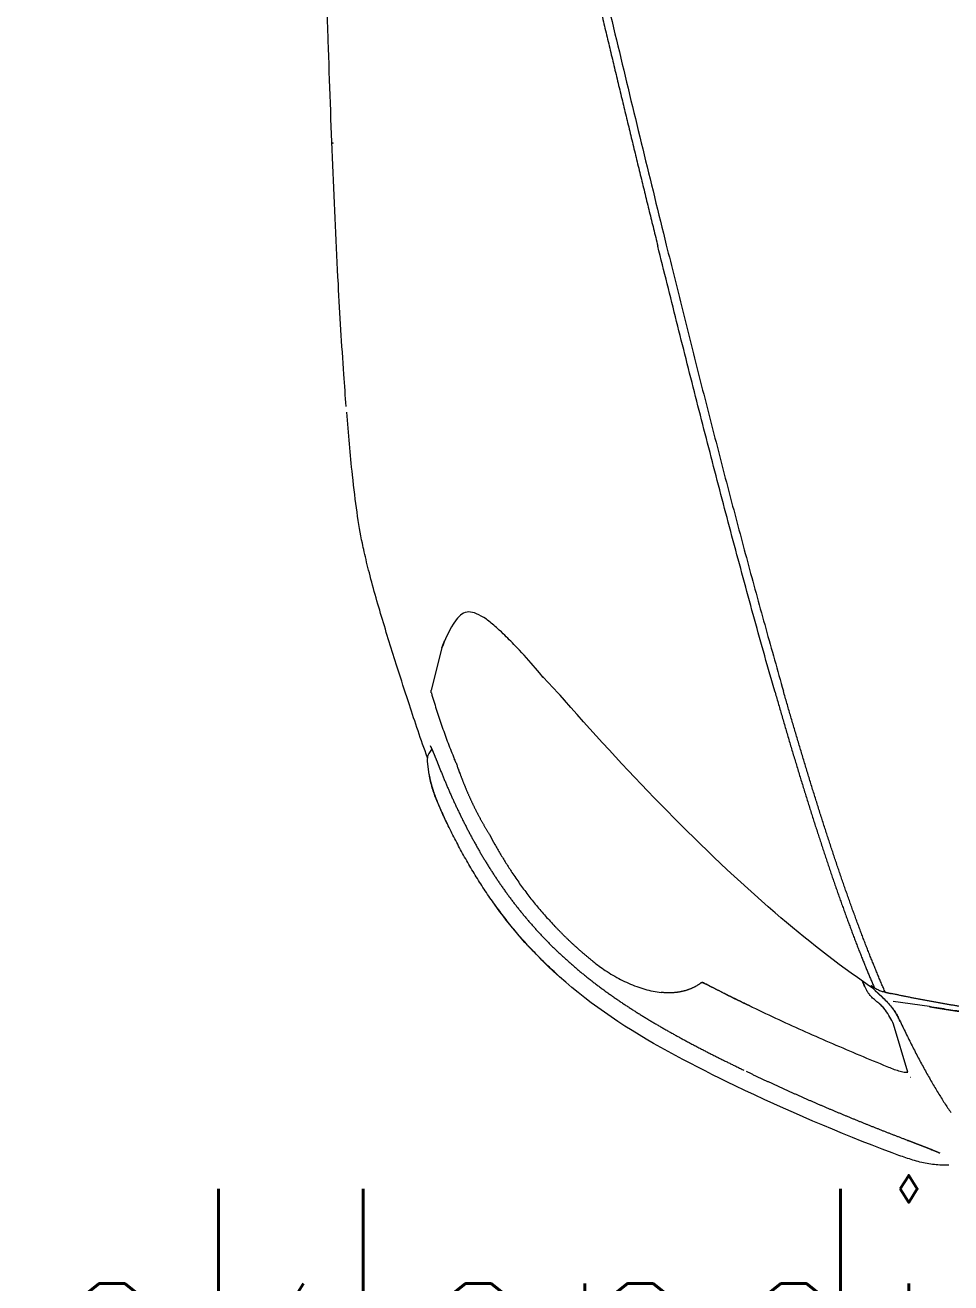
# Model space of a CAD drawing. Extents: x -3709 to 34975, y -230 to 8245.
# Drawn here: x 18567.6 to 18632.7, y 3292.9 to 3381.4 of the extents above; entities that cross this region are included whole.
import ezdxf

# ---------------------------------------------------------------- set-up
doc = ezdxf.new("R2010")
doc.units = 0
doc.layers.get('0').update_dxf_attribs({"color": 9, "lineweight": 9})
doc.layers.add('04', color=9, linetype='Continuous', lineweight=9)
doc.layers.add('E-KABLO', color=7, linetype='Continuous', lineweight=30)
doc.styles.add('E-YAZI', font='txttw.shx')

# ---------------------------------------------------------------- blocks, each defined once
blk = doc.blocks.new('p-araba-polo')
at = {"extrusion": (0, 0, -1)}
for p, q in [((0.31895, 0.74835), (0.32804, 0.74952)), ((0.33344, 0.74846), (0.33462, 0.7476)), ((0.33441, 0.74782), (0.33649, 0.74638)), ((0.40807, 0.73939), (0.37834, 0.74687)), ((0.42784, 0.7293), (0.42479, 0.73139)), ((0.38753, 0.66799), (0.37636, 0.65753)), ((0.37122, 0.65301), (0.37487, 0.65622)), ((0.37487, 0.65622), (0.37636, 0.65753)), ((0.17202, 0.44266), (0.17272, 0.44291)), ((0.17272, 0.44291), (0.17346, 0.4432)), ((0.16826, 0.43554), (0.17004, 0.43824)), ((0.10942, 0.41139), (0.1433, 0.42141)), ((0.15564, 0.39612), (0.15929, 0.4217))]:
    blk.add_line(p, q, dxfattribs=at)
at = {"flags": 128}
for points in [[(0.42703, 0.70639), (0.42767, 0.70724), (0.42824, 0.70809)], [(0.41706, 0.69516), (0.41809, 0.69624), (0.41931, 0.69752), (0.42068, 0.69899)], [(0.38736, 0.668), (0.39056, 0.67071), (0.39376, 0.67344)]]:
    blk.add_lwpolyline(points, dxfattribs=at)
for points, degree, knots in [([(0.578, 0.80673), (0.58519, 0.8073), (0.61362, 0.8094), (0.69432, 0.81422), (0.7938, 0.81809), (0.90223, 0.82161), (0.98685, 0.82379), (1.04856, 0.82413), (1.08081, 0.82358)], 3, [0, 0, 0, 0, 0.049552, 0.182368, 0.511137, 0.607099, 0.78604, 1, 1, 1, 1]), ([(0.58935, 0.80737), (0.58935, 0.80737), (0.58935, 0.80737), (0.58935, 0.80737), (0.58935, 0.80737), (0.58935, 0.80737), (0.58935, 0.80737), (0.58935, 0.80737), (0.58935, 0.80737), (0.58935, 0.80737), (0.58935, 0.80737), (0.58935, 0.80737), (0.58935, 0.80737), (0.58935, 0.80737), (0.58935, 0.80737)], 7, [0, 0, 0, 0, 0, 0, 0, 0, 1, 1, 1, 1, 1, 1, 1, 1, 1, 1, 1, 1, 1, 1, 1]), ([(0.47583, 0.79409), (0.4779, 0.79457), (0.49312, 0.79782), (0.51065, 0.80028), (0.52973, 0.80233)], 3, [0, 0, 0, 0, 0.124213, 1, 1, 1, 1]), ([(0.33083, 0.74948), (0.34362, 0.75424), (0.36364, 0.7609), (0.39378, 0.7706), (0.42537, 0.7806), (0.45442, 0.78896), (0.47112, 0.79301), (0.47567, 0.79406)], 3, [0, 0, 0, 0, 0.260213, 0.420209, 0.662967, 0.897224, 1, 1, 1, 1]), ([(0.29089, 0.73869), (0.29378, 0.74001), (0.29955, 0.74264), (0.30849, 0.74594), (0.31465, 0.74757), (0.31777, 0.74813)], 3, [0, 0, 0, 0, 0.333411, 0.666747, 1, 1, 1, 1]), ([(0.37637, 0.74678), (0.37256, 0.74566), (0.36495, 0.74341), (0.35365, 0.73964), (0.34243, 0.73563), (0.33507, 0.73266), (0.33139, 0.73117)], 3, [0, 0, 0, 0, 0.250001, 0.500002, 0.750003, 1, 1, 1, 1]), ([(0.17736, 0.65717), (0.17999, 0.66006), (0.18527, 0.66584), (0.19359, 0.67411), (0.2022, 0.68208), (0.21112, 0.68971), (0.22032, 0.69699), (0.22979, 0.70392), (0.2395, 0.7105), (0.24943, 0.71676), (0.25955, 0.72269), (0.26984, 0.72832), (0.28028, 0.73368), (0.28735, 0.73702), (0.29089, 0.73869)], 3, [0, 0, 0, 0, 0.083333, 0.166665, 0.249997, 0.333329, 0.416662, 0.499995, 0.583328, 0.666661, 0.749996, 0.83333, 0.916665, 1, 1, 1, 1]), ([(0.33139, 0.73117), (0.33058, 0.73084), (0.32893, 0.73016), (0.32647, 0.7292), (0.32405, 0.72828), (0.32173, 0.72742), (0.32024, 0.72687), (0.31952, 0.72661)], 3, [0, 0, 0, 0, 0.19886, 0.400952, 0.606006, 0.809658, 1, 1, 1, 1]), ([(0.09994, 0.53293), (0.11367, 0.56115), (0.1417, 0.61672), (0.1884, 0.6724), (0.22036, 0.69716), (0.22836, 0.70281)], 3, [0, 0, 0, 0, 0.436314, 0.862947, 1, 1, 1, 1]), ([(0.27624, 0.70562), (0.2741, 0.70448), (0.26972, 0.70213), (0.26318, 0.69833), (0.2566, 0.6943), (0.25226, 0.69147), (0.25009, 0.69005)], 3, [0, 0, 0, 0, 0.240377, 0.493552, 0.746754, 1, 1, 1, 1]), ([(0.25009, 0.69005), (0.24743, 0.68827), (0.24212, 0.68471), (0.23435, 0.67895), (0.22677, 0.67287), (0.21935, 0.6665), (0.21454, 0.66203), (0.21213, 0.6598)], 3, [0, 0, 0, 0, 0.200084, 0.400065, 0.600042, 0.800036, 1, 1, 1, 1]), ([(1.03297, 0.6629), (1.01009, 0.65756), (0.96435, 0.6469), (0.89587, 0.63076), (0.82754, 0.61448), (0.75939, 0.59805), (0.71417, 0.58693), (0.69157, 0.58137)], 3, [0, 0, 0, 0, 0.200074, 0.400125, 0.600159, 0.800117, 1, 1, 1, 1]), ([(0.17004, 0.43824), (0.18582, 0.46141), (0.24569, 0.53677), (0.31749, 0.60566), (0.37121, 0.65301)], 3, [0, 0, 0, 0, 0.290843, 1, 1, 1, 1]), ([(0.18751, 0.63304), (0.18639, 0.63162), (0.18416, 0.62879), (0.18212, 0.62583), (0.1811, 0.62435)], 3, [0, 0, 0, 0, 0.500031, 1, 1, 1, 1]), ([(0.1811, 0.62435), (0.17997, 0.62258), (0.17771, 0.61905), (0.17472, 0.61355), (0.17205, 0.60795), (0.16975, 0.60225), (0.16787, 0.59651), (0.16641, 0.59074), (0.16588, 0.58693), (0.16562, 0.58503)], 3, [0, 0, 0, 0, 0.14287, 0.285738, 0.428603, 0.571464, 0.714319, 0.857165, 1, 1, 1, 1]), ([(0.37688, 0.50484), (0.38542, 0.50727), (0.4025, 0.51213), (0.4283, 0.51931), (0.4542, 0.5264), (0.4802, 0.53341), (0.5063, 0.54034), (0.53248, 0.54721), (0.55874, 0.55403), (0.58507, 0.56078), (0.61145, 0.56749), (0.6379, 0.57416), (0.66439, 0.58078), (0.68208, 0.58517), (0.69093, 0.58736)], 3, [0, 0, 0, 0, 0.083342, 0.166682, 0.25, 0.333306, 0.416615, 0.499936, 0.583268, 0.666606, 0.749946, 0.83329, 0.916643, 1, 1, 1, 1]), ([(0.69157, 0.58137), (0.67641, 0.57761), (0.64611, 0.57009), (0.60082, 0.55869), (0.55568, 0.54715), (0.51075, 0.53546), (0.46606, 0.52355), (0.42163, 0.51142), (0.39233, 0.50309), (0.37767, 0.49893)], 3, [0, 0, 0, 0, 0.142912, 0.285805, 0.428682, 0.57154, 0.714362, 0.857157, 1, 1, 1, 1]), ([(0.17197, 0.55439), (0.16913, 0.54886), (0.16345, 0.53778), (0.15803, 0.52657), (0.15532, 0.52097)], 3, [0, 0, 0, 0, 0.499946, 1, 1, 1, 1]), ([(0.17207, 0.55724), (0.17225, 0.55699), (0.17261, 0.55651), (0.1725, 0.55538), (0.17215, 0.55473), (0.17197, 0.55439)], 3, [0, 0, 0, 0, 0.34173, 0.655167, 1, 1, 1, 1]), ([(0.15532, 0.52097), (0.15236, 0.51472), (0.14643, 0.50223), (0.13788, 0.48334), (0.12955, 0.46434), (0.12142, 0.44526), (0.11614, 0.43248), (0.11349, 0.42608)], 3, [0, 0, 0, 0, 0.199959, 0.399928, 0.599921, 0.799944, 1, 1, 1, 1]), ([(0.15759, 0.43126), (0.15824, 0.43206), (0.15956, 0.43366), (0.16158, 0.43616), (0.16324, 0.43759), (0.16407, 0.4383)], 3, [0, 0, 0, 0, 0.335072, 0.667573, 1, 1, 1, 1]), ([(0.16407, 0.4383), (0.16467, 0.43874), (0.16588, 0.43961), (0.16784, 0.44073), (0.16919, 0.44138), (0.16986, 0.4417)], 3, [0, 0, 0, 0, 0.333542, 0.667239, 1, 1, 1, 1]), ([(0.16905, 0.43499), (0.16857, 0.43419), (0.16759, 0.43259), (0.16652, 0.42998), (0.16605, 0.42819), (0.16582, 0.42729)], 3, [0, 0, 0, 0, 0.333479, 0.665683, 1, 1, 1, 1]), ([(0.1684, 0.43576), (0.16828, 0.43565), (0.16773, 0.43515), (0.1672, 0.43462), (0.16679, 0.43421)], 3, [0, 0, 0, 0, 0.227086, 1, 1, 1, 1]), ([(0.11349, 0.42608), (0.11294, 0.42472), (0.11182, 0.42198), (0.11041, 0.41782), (0.10945, 0.41405), (0.10941, 0.41216), (0.10942, 0.41139)], 3, [0, 0, 0, 0, 0.270369, 0.539534, 0.807022, 1, 1, 1, 1]), ([(0.1433, 0.42141), (0.14497, 0.4222), (0.14829, 0.42378), (0.1515, 0.42602), (0.15311, 0.42713)], 3, [0, 0, 0, 0, 0.500778, 1, 1, 1, 1]), ([(0.15311, 0.42713), (0.15391, 0.42776), (0.15546, 0.42898), (0.15689, 0.43052), (0.15759, 0.43126)], 3, [0, 0, 0, 0, 0.5173, 1, 1, 1, 1]), ([(0.16187, 0.42883), (0.16077, 0.42773), (0.15859, 0.42553), (0.15641, 0.42369), (0.15532, 0.42277)], 3, [0, 0, 0, 0, 0.500116, 1, 1, 1, 1]), ([(0.16582, 0.42729), (0.16565, 0.42659), (0.16531, 0.42517), (0.165, 0.42373), (0.16484, 0.42301)], 3, [0, 0, 0, 0, 0.499348, 1, 1, 1, 1]), ([(0.044, 0.3824), (0.04398, 0.38411), (0.04393, 0.38754), (0.04435, 0.39267), (0.0451, 0.39777), (0.0462, 0.40282), (0.04758, 0.40779), (0.04917, 0.41271), (0.0509, 0.41757), (0.05211, 0.4208), (0.05272, 0.42241)], 3, [0, 0, 0, 0, 0.124987, 0.249975, 0.374965, 0.49996, 0.624964, 0.749973, 0.874985, 1, 1, 1, 1]), ([(0.14486, 0.4166), (0.14182, 0.41515), (0.13575, 0.41224), (0.12698, 0.40784), (0.11848, 0.40343), (0.1103, 0.39899), (0.10244, 0.39453), (0.09493, 0.39005), (0.08777, 0.38556), (0.08334, 0.38256), (0.08112, 0.38106)], 3, [0, 0, 0, 0, 0.125001, 0.250002, 0.375002, 0.500003, 0.625003, 0.750002, 0.875001, 1, 1, 1, 1]), ([(0.15532, 0.42277), (0.1545, 0.42214), (0.15285, 0.42086), (0.15024, 0.41928), (0.14756, 0.41788), (0.14576, 0.41703), (0.14486, 0.4166)], 3, [0, 0, 0, 0, 0.248986, 0.49846, 0.748736, 1, 1, 1, 1]), ([(0.06153, 0.41135), (0.06082, 0.40946), (0.05937, 0.40566), (0.05718, 0.39995), (0.05491, 0.39424), (0.05339, 0.39065), (0.05263, 0.38885)], 3, [0, 0, 0, 0, 0.242914, 0.490387, 0.743262, 1, 1, 1, 1]), ([(0.15345, 0.38254), (0.1538, 0.38481), (0.15448, 0.38934), (0.15526, 0.39386), (0.15564, 0.39612)], 3, [0, 0, 0, 0, 0.499954, 1, 1, 1, 1]), ([(0.15164, 0.37105), (0.15194, 0.37296), (0.15256, 0.37679), (0.15315, 0.38062), (0.15345, 0.38254)], 3, [0, 0, 0, 0, 0.500002, 1, 1, 1, 1])]:
    blk.add_open_spline(points, degree=degree, knots=knots)
for points, degree in [([(0.76384, 0.81638), (0.76375, 0.81635), (0.76366, 0.81633), (0.76358, 0.81623), (0.76349, 0.81608), (0.76341, 0.81593)], 5), ([(0.76384, 0.81638), (0.76375, 0.81635), (0.76366, 0.81633), (0.76358, 0.81623), (0.76349, 0.81608), (0.76341, 0.81593)], 5), ([(0.5299, 0.80235), (0.54435, 0.80389), (0.55877, 0.80519), (0.57406, 0.80642)], 3), ([(0.31895, 0.74835), (0.31377, 0.74745), (0.30886, 0.74614), (0.30418, 0.74453), (0.29967, 0.74269), (0.29526, 0.74071), (0.29089, 0.73869)], 6), ([(0.3392, 0.74758), (0.33785, 0.74688), (0.33595, 0.74601), (0.33356, 0.74499), (0.3308, 0.74388), (0.32781, 0.7427), (0.32474, 0.74149), (0.32171, 0.74027)], 7), ([(0.32804, 0.74952), (0.32991, 0.7499), (0.33265, 0.74909), (0.33344, 0.74846)], 3), ([(0.33421, 0.7479), (0.33424, 0.74789), (0.33426, 0.74789), (0.33428, 0.74789)], 3), ([(0.33423, 0.74791), (0.33424, 0.7479), (0.33425, 0.7479), (0.33426, 0.74789), (0.33427, 0.74789), (0.33428, 0.74789)], 5), ([(0.3392, 0.74758), (0.3389, 0.74749), (0.33858, 0.74739), (0.33825, 0.74724), (0.33794, 0.74704), (0.33767, 0.7468)], 5), ([(0.3392, 0.74758), (0.33896, 0.74751), (0.33871, 0.74743), (0.33845, 0.74733), (0.3382, 0.7472), (0.33796, 0.74703)], 5), ([(0.37637, 0.74678), (0.37679, 0.7469), (0.3772, 0.74697), (0.3776, 0.74698), (0.37798, 0.74695), (0.37834, 0.74687)], 5), ([(0.32171, 0.74027), (0.30158, 0.73219), (0.28188, 0.72311), (0.26262, 0.71299), (0.24401, 0.7016), (0.22634, 0.68864), (0.20997, 0.67419), (0.19493, 0.65847)], 7), ([(0.28402, 0.73544), (0.2863, 0.73654), (0.28857, 0.73761), (0.29087, 0.73868)], 3), ([(0.29097, 0.73872), (0.29093, 0.73871), (0.29089, 0.73869)], 2), ([(0.32179, 0.7403), (0.32175, 0.74035), (0.32173, 0.74036), (0.32172, 0.74035), (0.32172, 0.74031), (0.32171, 0.74027)], 5), ([(0.32171, 0.74027), (0.32172, 0.74031), (0.32172, 0.74035), (0.32173, 0.74037), (0.32176, 0.74034), (0.32181, 0.74028)], 5), ([(0.40807, 0.73939), (0.40891, 0.7391), (0.40975, 0.73879), (0.41058, 0.73848), (0.41141, 0.73816), (0.41224, 0.73783), (0.41307, 0.73749)], 6), ([(0.42479, 0.73139), (0.41961, 0.73467), (0.41389, 0.73732), (0.40812, 0.73937)], 3), ([(0.31952, 0.72661), (0.3131, 0.72427), (0.30672, 0.72171), (0.30039, 0.71893), (0.29414, 0.71591), (0.28797, 0.71265), (0.28191, 0.70914), (0.27597, 0.70537)], 7), ([(0.2817, 0.7343), (0.28175, 0.73433), (0.28179, 0.73435), (0.28184, 0.73437)], 3), ([(0.32275, 0.72778), (0.32201, 0.72764), (0.32133, 0.72745), (0.3207, 0.72722), (0.32009, 0.72693), (0.31952, 0.72661)], 5), ([(0.32275, 0.72778), (0.32201, 0.72764), (0.32133, 0.72745), (0.3207, 0.72722), (0.32009, 0.72693), (0.31952, 0.72661)], 5), ([(0.32909, 0.73032), (0.32915, 0.73034), (0.3292, 0.73036), (0.32926, 0.73037), (0.32932, 0.73039), (0.32938, 0.73041), (0.32944, 0.73043), (0.32949, 0.73045), (0.32955, 0.73047), (0.32961, 0.73049)], 9), ([(0.32961, 0.73049), (0.32955, 0.73047), (0.32949, 0.73045), (0.32944, 0.73043), (0.32938, 0.73041), (0.32932, 0.73039), (0.32926, 0.73037), (0.3292, 0.73036), (0.32915, 0.73034), (0.32909, 0.73032)], 9), ([(0.3291, 0.73028), (0.3291, 0.73029), (0.3291, 0.73029), (0.3291, 0.73029), (0.3291, 0.7303), (0.32909, 0.7303), (0.32909, 0.73031), (0.32909, 0.73031), (0.32909, 0.73031), (0.32909, 0.73032)], 9), ([(0.3317, 0.73129), (0.33155, 0.73127), (0.33144, 0.73124), (0.33138, 0.73122), (0.33136, 0.73119), (0.33139, 0.73117)], 5), ([(0.3317, 0.73129), (0.33155, 0.73127), (0.33144, 0.73124), (0.33138, 0.73122), (0.33136, 0.73119), (0.33139, 0.73117)], 5), ([(0.43339, 0.72039), (0.43342, 0.72387), (0.43111, 0.72689), (0.42784, 0.7293)], 3), ([(0.42824, 0.70809), (0.43156, 0.71308), (0.43351, 0.71735), (0.43339, 0.72039)], 3), ([(0.27649, 0.70567), (0.27636, 0.70567), (0.27623, 0.70564), (0.27613, 0.70558), (0.27604, 0.70549), (0.27597, 0.70537)], 5), ([(0.27649, 0.70567), (0.27636, 0.70567), (0.27623, 0.70564), (0.27613, 0.70558), (0.27604, 0.70549), (0.27597, 0.70537)], 5), ([(0.42068, 0.69899), (0.42299, 0.70155), (0.42517, 0.70401), (0.42703, 0.70639)], 3), ([(0.40817, 0.68642), (0.41127, 0.68937), (0.41428, 0.69228), (0.41706, 0.69516)], 3), ([(0.39376, 0.67344), (0.39871, 0.67766), (0.40357, 0.68203), (0.40817, 0.68642)], 3), ([(0.38761, 0.66796), (0.38755, 0.66798), (0.3875, 0.66801), (0.38745, 0.66803)], 3), ([(0.38745, 0.66803), (0.38747, 0.66802), (0.3875, 0.66801), (0.38753, 0.66799), (0.38757, 0.66798), (0.38762, 0.66796)], 5), ([(1.03956, 0.67046), (0.98907, 0.65875), (0.93881, 0.64701), (0.88879, 0.63525), (0.83899, 0.62342), (0.78942, 0.61152), (0.74007, 0.59951), (0.69093, 0.58736)], 7), ([(0.19493, 0.65847), (0.17937, 0.64222), (0.16523, 0.62463), (0.15259, 0.60592), (0.1412, 0.58658), (0.13062, 0.56684), (0.12055, 0.54688), (0.11088, 0.52674)], 7), ([(0.18751, 0.63304), (0.19205, 0.63876), (0.19686, 0.64428), (0.20178, 0.64966), (0.20689, 0.65483), (0.21213, 0.6598)], 5), ([(0.19501, 0.65856), (0.19492, 0.65862), (0.19487, 0.65863), (0.19487, 0.6586), (0.1949, 0.65854), (0.19493, 0.65847)], 5), ([(0.37489, 0.65607), (0.37481, 0.65625), (0.37487, 0.65626), (0.37502, 0.65616)], 3), ([(0.37489, 0.65607), (0.37481, 0.65625), (0.37487, 0.65626), (0.37502, 0.65616)], 3), ([(0.37124, 0.65286), (0.37115, 0.65306), (0.37124, 0.65305), (0.37144, 0.65291)], 3), ([(0.37559, 0.65504), (0.37559, 0.65504), (0.37559, 0.65504), (0.37559, 0.65504), (0.37559, 0.65504), (0.37559, 0.65504)], 5), ([(0.37559, 0.65504), (0.37559, 0.65504), (0.37559, 0.65504), (0.37559, 0.65504), (0.37559, 0.65504), (0.37559, 0.65504)], 5), ([(0.17207, 0.55724), (0.16881, 0.56175), (0.16646, 0.5669), (0.16518, 0.57266), (0.16497, 0.57877), (0.16562, 0.58503)], 5), ([(0.15532, 0.52097), (0.15855, 0.52771), (0.16183, 0.53442), (0.16515, 0.54111), (0.16853, 0.54777), (0.17197, 0.55439)], 5), ([(0.17197, 0.55439), (0.17229, 0.55502), (0.17262, 0.55564), (0.17276, 0.55632), (0.1724, 0.55678), (0.17207, 0.55724)], 5), ([(0.05266, 0.42235), (0.0668, 0.45985), (0.08261, 0.49676), (0.09992, 0.53293)], 3), ([(0.09994, 0.53293), (0.09986, 0.53294), (0.10004, 0.53283)], 2), ([(0.10004, 0.53283), (0.09986, 0.53294), (0.09994, 0.53293)], 2), ([(0.11011, 0.52514), (0.10247, 0.50919), (0.09509, 0.49314), (0.08792, 0.47697), (0.08099, 0.4607), (0.07429, 0.44434), (0.06783, 0.42789), (0.06153, 0.41135)], 7), ([(0.37688, 0.50483), (0.34455, 0.49556), (0.31259, 0.48609), (0.2815, 0.47648), (0.25139, 0.46665), (0.22213, 0.45649), (0.19434, 0.44592), (0.16905, 0.43499)], 7), ([(0.16582, 0.42729), (0.1921, 0.43878), (0.22068, 0.44975), (0.25075, 0.46025), (0.28176, 0.47035), (0.31331, 0.48011), (0.34532, 0.48963), (0.37767, 0.49893)], 7), ([(0.16986, 0.4417), (0.1707, 0.44207), (0.17154, 0.44244), (0.17238, 0.44281)], 3), ([(0.17238, 0.44281), (0.1717, 0.44251), (0.17101, 0.44222), (0.17032, 0.44193)], 3), ([(0.17238, 0.4428), (0.17275, 0.44295), (0.17311, 0.4431), (0.17348, 0.44324)], 3), ([(0.17238, 0.4428), (0.17257, 0.44288), (0.17275, 0.44295), (0.17293, 0.44303), (0.17312, 0.4431), (0.1733, 0.44317), (0.17348, 0.44323)], 6), ([(0.17313, 0.44273), (0.17304, 0.44289), (0.17291, 0.44296), (0.17275, 0.44295), (0.17256, 0.44288), (0.17238, 0.4428)], 5), ([(0.17238, 0.4428), (0.17256, 0.44288), (0.17275, 0.44295), (0.17291, 0.44296), (0.17304, 0.44289), (0.17312, 0.44273)], 5), ([(0.16187, 0.42883), (0.16282, 0.42985), (0.16359, 0.43071), (0.16436, 0.43159), (0.16517, 0.43249), (0.16598, 0.43338), (0.16679, 0.43421)], 6), ([(0.16679, 0.43421), (0.16582, 0.43322), (0.16484, 0.43213), (0.16388, 0.43105), (0.16301, 0.43005), (0.16187, 0.42883)], 5), ([(0.17058, 0.43728), (0.17007, 0.43652), (0.16956, 0.43576), (0.16905, 0.43499)], 3), ([(0.17058, 0.43728), (0.17027, 0.43683), (0.16996, 0.43637), (0.16965, 0.43592), (0.16935, 0.43546), (0.16905, 0.43499)], 5), ([(0.15311, 0.42713), (0.15381, 0.42767), (0.15451, 0.42823), (0.15518, 0.4288), (0.15583, 0.42939), (0.15645, 0.43), (0.15704, 0.43062), (0.15759, 0.43126)], 7), ([(0.16582, 0.42729), (0.16561, 0.42645), (0.16541, 0.4256), (0.16522, 0.42474), (0.16503, 0.42388), (0.16484, 0.42301)], 5), ([(0.05272, 0.42241), (0.05265, 0.42237), (0.05266, 0.42232)], 2), ([(0.05266, 0.42233), (0.05266, 0.42237), (0.05272, 0.42241)], 2), ([(0.14486, 0.4166), (0.14664, 0.41745), (0.14844, 0.41829), (0.15025, 0.41921), (0.15203, 0.42027), (0.15373, 0.42146), (0.15532, 0.42277)], 6), ([(0.15535, 0.37241), (0.15704, 0.38263), (0.15881, 0.39284), (0.16068, 0.40305), (0.1627, 0.41322), (0.16484, 0.42301)], 5), ([(0.06153, 0.41135), (0.06031, 0.40813), (0.05909, 0.40492), (0.05785, 0.40167), (0.05658, 0.39837), (0.05526, 0.39508), (0.05394, 0.39188), (0.05263, 0.38885)], 7), ([(0.0616, 0.41152), (0.06147, 0.41154), (0.06142, 0.41152), (0.06142, 0.41147), (0.06148, 0.41141), (0.06153, 0.41135)], 5), ([(0.0616, 0.41152), (0.06147, 0.41154), (0.06142, 0.41152), (0.06142, 0.41147), (0.06148, 0.41141), (0.06153, 0.41135)], 5), ([(0.10582, 0.40932), (0.10582, 0.40934), (0.10582, 0.40936), (0.10582, 0.40937), (0.10581, 0.40939), (0.10581, 0.40941), (0.10581, 0.40943), (0.10581, 0.40945)], 7), ([(0.10584, 0.40933), (0.10583, 0.40937), (0.10582, 0.40941), (0.10581, 0.40945)], 3), ([(0.05297, 0.38965), (0.0528, 0.38956), (0.05269, 0.38942), (0.05264, 0.38925), (0.05263, 0.38905), (0.05263, 0.38885)], 5), ([(0.15564, 0.39612), (0.1553, 0.39419), (0.15497, 0.39225), (0.15465, 0.39031), (0.15434, 0.38837), (0.15405, 0.38643), (0.15375, 0.38448), (0.15345, 0.38254)], 7), ([(0.15345, 0.38254), (0.1532, 0.3809), (0.15294, 0.37926), (0.15268, 0.37761), (0.15242, 0.37597), (0.15216, 0.37433), (0.1519, 0.37269), (0.15164, 0.37105)], 7)]:
    blk.add_open_spline(points, degree=degree)

msp = doc.modelspace()

# ---------------------------------------------------------------- block references
at = {"layer": '04', "xscale": 100, "yscale": 100, "zscale": 100, "rotation": 90}
msp.add_blockref('p-araba-polo', (18670.838, 3296.733), dxfattribs=at)

# ---------------------------------------------------------------- texts
at = {"layer": 'E-KABLO', "color": 1, "style": 'E-YAZI', "width": 0.7}
msp.add_text('Dedektör eklendi', height=20, dxfattribs=at).set_placement((18476.166, 3279.466))

doc.saveas('drawing.dxf')
